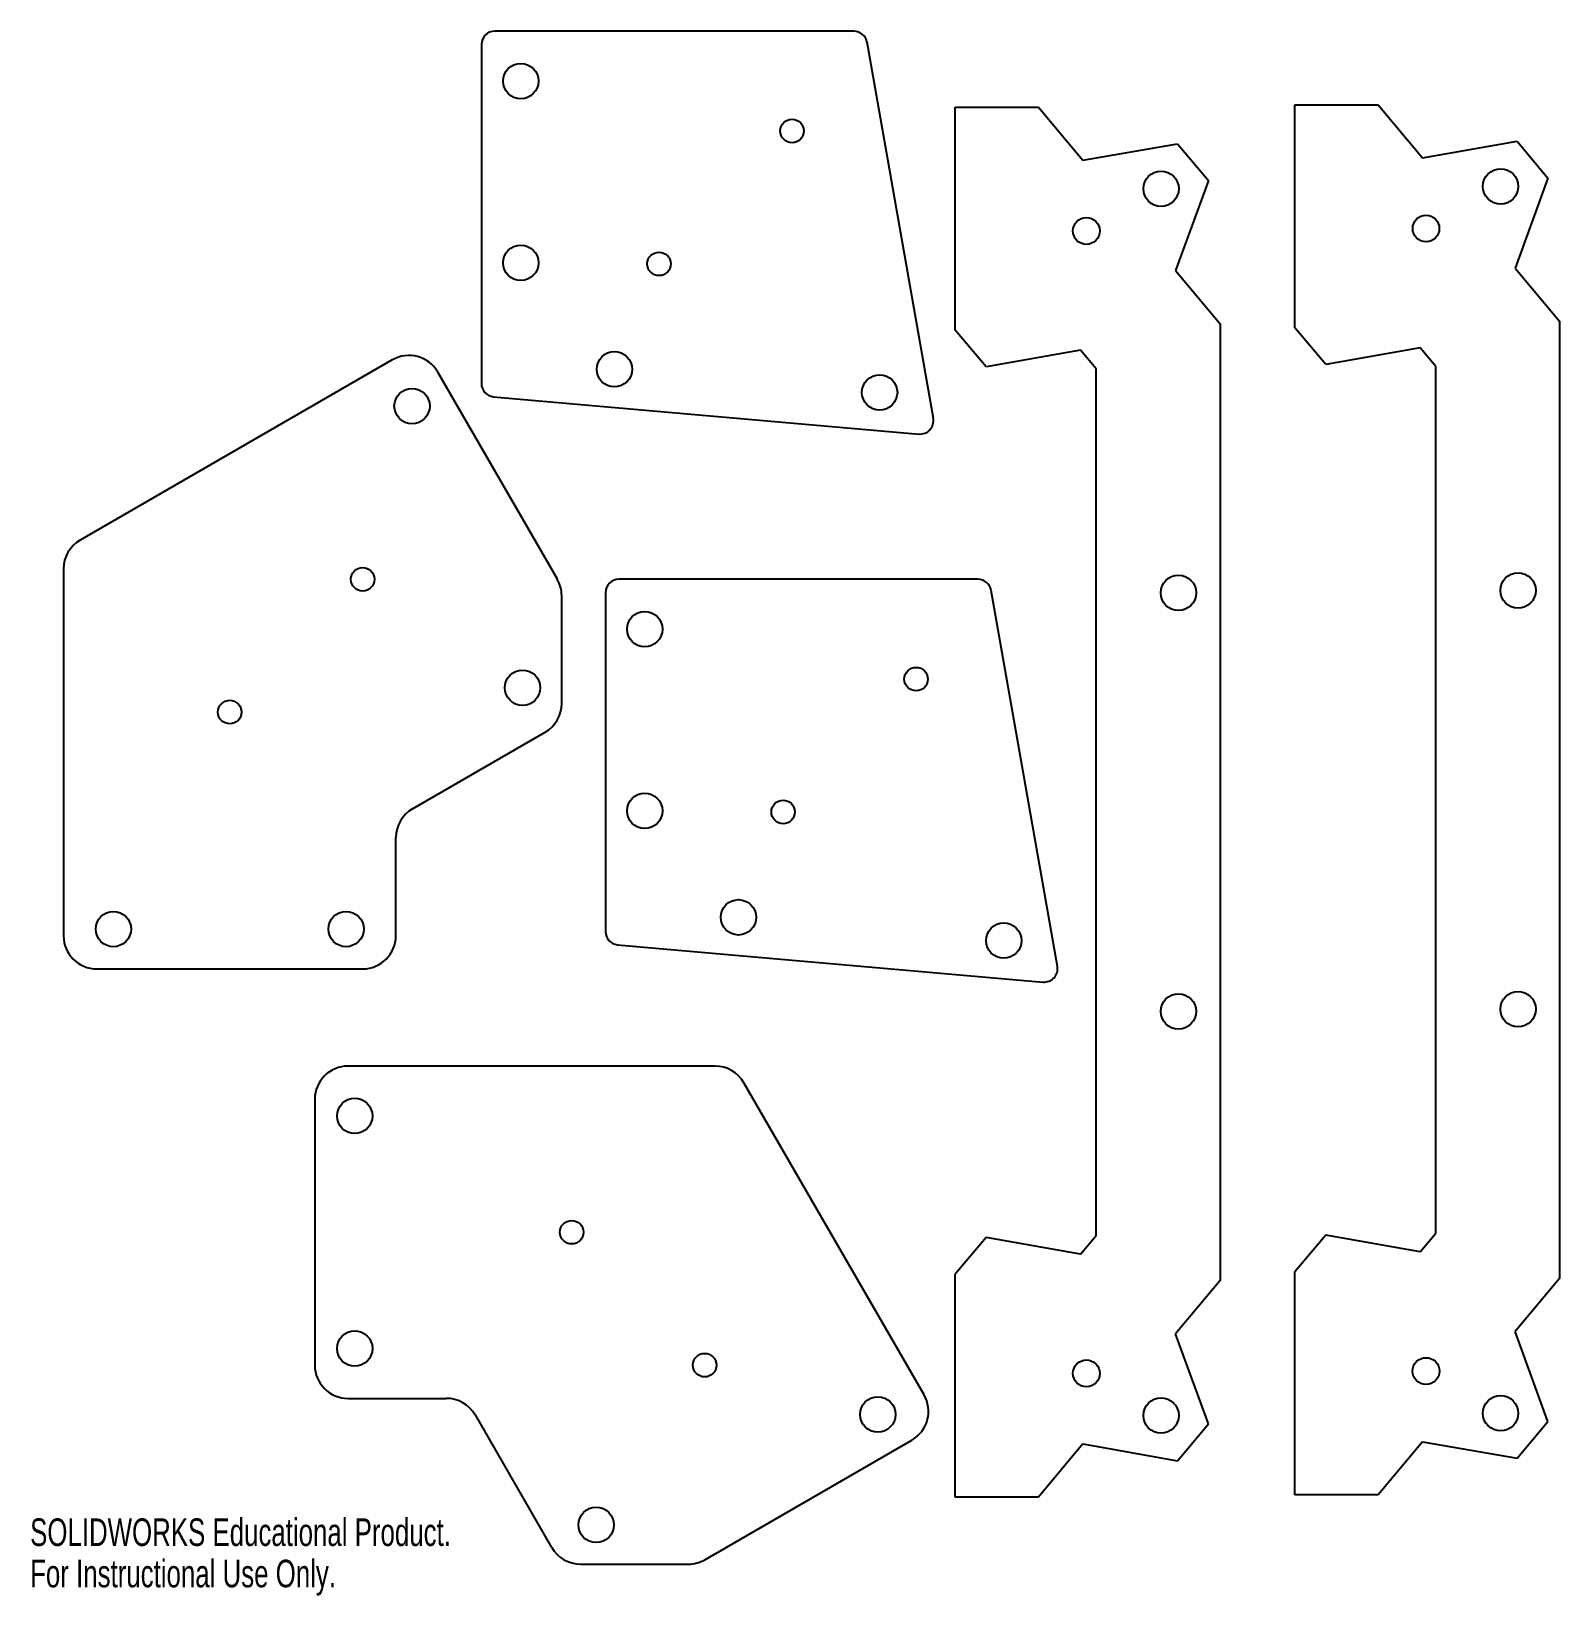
# Model space of a CAD drawing. Header units: inches. Extents: x 0 to 11.5, y 0 to 11.8.
import ezdxf

# ---------------------------------------------------------------- set-up
doc = ezdxf.new("R2010")
doc.units = ezdxf.units.IN
doc.header["$MEASUREMENT"] = 0
doc.styles.add('SLDTEXTSTYLE0', font='TXT', dxfattribs={"width": 0.7})

msp = doc.modelspace()

# ---------------------------------------------------------------- linework, layer by layer
at = {"color": 7, "linetype": 'Continuous', "lineweight": 25}
for p, q in [((3.394, 11.667), (3.394, 9.117)), ((6.195, 11.767), (3.494, 11.767)), ((6.793, 8.854), (6.294, 11.684)), ((6.957, 9.519), (6.957, 11.196)), ((6.957, 11.196), (7.583, 11.196)), ((7.583, 11.196), (7.918, 10.796)), ((9.512, 9.537), (9.512, 11.213)), ((9.512, 11.213), (10.137, 11.213)), ((10.137, 11.213), (10.472, 10.814)), ((7.918, 10.796), (8.629, 10.921)), ((8.629, 10.921), (8.861, 10.645)), ((10.472, 10.814), (11.183, 10.939)), ((11.183, 10.939), (11.415, 10.663)), ((8.861, 10.645), (8.614, 9.967)), ((11.415, 10.663), (11.168, 9.985)), ((8.614, 9.967), (8.949, 9.567)), ((11.168, 9.985), (11.503, 9.585)), ((8.949, 9.567), (8.949, 2.368)), ((9.744, 9.26), (9.512, 9.537)), ((11.503, 9.585), (11.503, 2.385)), ((7.189, 9.243), (6.957, 9.519)), ((7.9, 9.368), (7.189, 9.243)), ((8.017, 9.228), (7.9, 9.368)), ((10.454, 9.386), (9.744, 9.26)), ((10.572, 9.246), (10.454, 9.386)), ((2.724, 9.294), (0.376, 7.938)), ((3.965, 7.645), (3.065, 9.203)), ((8.017, 2.707), (8.017, 9.228)), ((10.572, 2.724), (10.572, 9.246)), ((3.486, 9.017), (6.686, 8.737)), ((0.251, 7.722), (0.251, 4.963)), ((4.327, 7.544), (4.327, 4.994)), ((7.128, 7.644), (4.427, 7.644)), ((7.726, 4.731), (7.227, 7.561)), ((3.998, 6.71), (3.998, 7.52)), ((2.876, 5.918), (3.873, 6.494)), ((2.751, 4.963), (2.751, 5.701)), ((4.418, 4.894), (7.618, 4.614)), ((0.501, 4.713), (2.501, 4.713)), ((5.151, 3.982), (2.391, 3.982)), ((6.723, 1.509), (5.367, 3.857)), ((2.141, 3.732), (2.141, 1.732)), ((9.744, 2.71), (9.512, 2.433)), ((10.454, 2.585), (9.744, 2.71)), ((10.454, 2.585), (10.572, 2.724)), ((7.189, 2.692), (6.957, 2.416)), ((7.9, 2.567), (7.189, 2.692)), ((7.9, 2.567), (8.017, 2.707)), ((6.957, 0.739), (6.957, 2.416)), ((8.949, 2.368), (8.614, 1.968)), ((9.512, 0.757), (9.512, 2.433)), ((11.503, 2.385), (11.168, 1.986)), ((8.861, 1.29), (8.614, 1.968)), ((11.415, 1.307), (11.168, 1.986)), ((2.391, 1.482), (3.13, 1.482)), ((3.346, 1.357), (3.922, 0.36)), ((11.183, 1.031), (11.415, 1.307)), ((8.629, 1.013), (8.861, 1.29)), ((5.074, 0.268), (6.631, 1.167)), ((7.918, 1.139), (7.583, 0.739)), ((7.918, 1.139), (8.629, 1.013)), ((10.472, 1.156), (10.137, 0.757)), ((10.472, 1.156), (11.183, 1.031)), ((7.583, 0.739), (6.957, 0.739)), ((10.137, 0.757), (9.512, 0.757)), ((4.139, 0.235), (4.949, 0.235))]:
    msp.add_line(p, q, dxfattribs=at)
for centre, radius in [((3.69, 11.392), 0.133), ((5.73, 11.017), 0.0885), ((8.505, 10.582), 0.133), ((11.059, 10.6), 0.133), ((7.944, 10.265), 0.101), ((10.498, 10.283), 0.1), ((3.69, 10.025), 0.133), ((4.73, 10.017), 0.0885), ((4.394, 9.224), 0.133), ((6.389, 9.05), 0.133), ((2.872, 8.947), 0.133), ((2.501, 7.644), 0.0885), ((8.636, 7.542), 0.133), ((11.19, 7.56), 0.133), ((4.622, 7.269), 0.133), ((3.703, 6.828), 0.133), ((6.663, 6.893), 0.0885), ((1.501, 6.645), 0.0885), ((4.622, 5.902), 0.133), ((5.663, 5.894), 0.0885), ((5.327, 5.101), 0.133), ((0.626, 5.013), 0.133), ((2.376, 5.013), 0.133), ((7.322, 4.926), 0.133), ((8.636, 4.393), 0.133), ((11.19, 4.41), 0.133), ((2.441, 3.607), 0.133), ((4.073, 2.732), 0.0885), ((2.441, 1.857), 0.133), ((5.073, 1.732), 0.0885), ((7.944, 1.67), 0.101), ((10.498, 1.687), 0.101), ((6.375, 1.361), 0.133), ((8.505, 1.353), 0.133), ((11.059, 1.37), 0.133), ((4.257, 0.53), 0.133)]:
    msp.add_circle(centre, radius, dxfattribs=at)
for centre, radius, start, end in [((3.494, 11.667), 0.1, 90, 180), ((6.195, 11.667), 0.1, 10, 90), ((2.849, 9.078), 0.25, 30, 120), ((3.494, 9.117), 0.1, 180, 265), ((6.694, 8.837), 0.1, 265, 10), ((0.501, 7.722), 0.25, 120, 180), ((3.748, 7.52), 0.25, 0, 30), ((4.427, 7.544), 0.1, 90, 180), ((7.128, 7.544), 0.1, 10, 90), ((3.748, 6.71), 0.25, 300, 0), ((3.001, 5.701), 0.25, 120, 180), ((0.501, 4.963), 0.25, 180, 270), ((2.501, 4.963), 0.25, 270, 360), ((4.427, 4.994), 0.1, 180, 265), ((7.627, 4.714), 0.1, 265, 10), ((2.391, 3.732), 0.25, 90, 180), ((5.151, 3.732), 0.25, 30, 90), ((2.391, 1.732), 0.25, 180, 270), ((3.13, 1.232), 0.25, 30, 90), ((6.506, 1.384), 0.25, 300, 30), ((4.139, 0.485), 0.25, 210, 270), ((4.949, 0.485), 0.25, 270, 300)]:
    msp.add_arc(centre, radius, start, end, dxfattribs=at)

# ---------------------------------------------------------------- texts
at = {"color": 7, "linetype": 'Continuous', "char_height": 0.2076, "attachment_point": 1, "style": 'SLDTEXTSTYLE0'}
for s, insert in [('SOLIDWORKS Educational Product.', (0, 0.579)), ('For Instructional Use Only.', (0, 0.268))]:
    msp.add_mtext(s, dxfattribs=dict(at, insert=insert))

doc.saveas('drawing.dxf')
